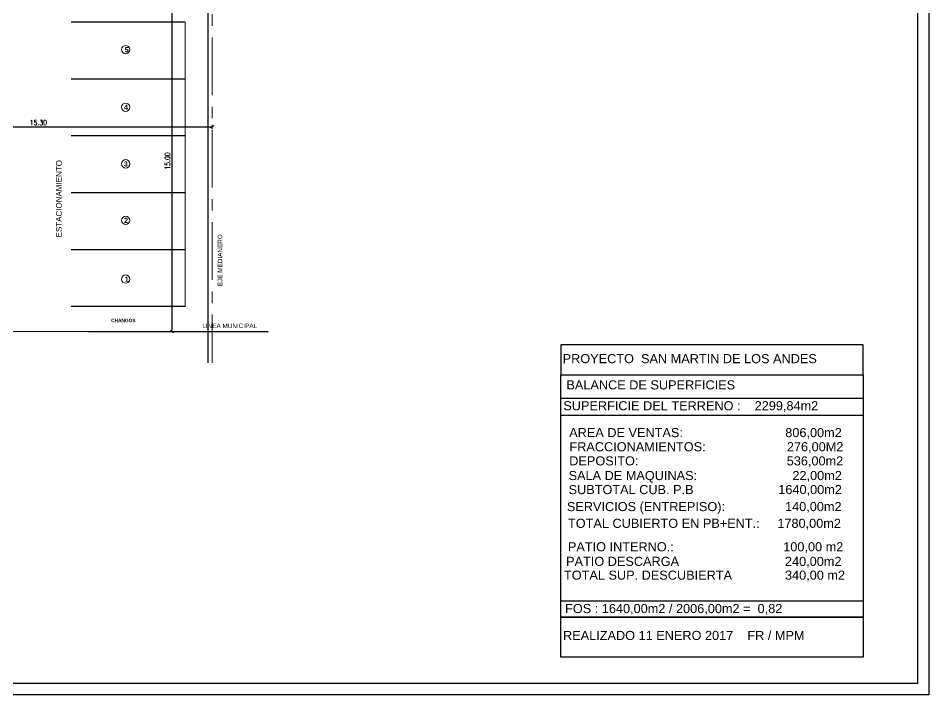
# Model space of a CAD drawing. Header units: millimetres. Extents: x 3657 to 4972, y 469 to 555.
# Drawn here: x 4931.73 to 4971.77, y 468.65 to 498.4 of the extents above; entities that cross this region are included whole.
import ezdxf

# ---------------------------------------------------------------- set-up
doc = ezdxf.new("R2010")
doc.units = ezdxf.units.MM
doc.linetypes.add('CENTRO', pattern=[50.8, 31.75, -6.35, 6.35, -6.35])
doc.layers.get('0').update_dxf_attribs({"color": 9})
doc.layers.get('Defpoints').update_dxf_attribs({"color": 9})
for name, color, linetype, lineweight in [('8-cota equipam.', 9, 'Continuous', 5), ('cotas', 9, 'Continuous', 9), ('eje', 9, 'CENTRO', 13)]:
    doc.layers.add(name, color=color, linetype=linetype, lineweight=lineweight)
doc.styles.add('Helvetica (bold)', font='')
doc.styles.add('ROMANS75', font='ROMANS.SHX', dxfattribs={"width": 0.75})
doc.styles.get("Standard").update_dxf_attribs({"font": 'arial.ttf', "height": 0.2})
doc.styles.add('swiss', font='swissel.ttf')
doc.styles.get('Helvetica (bold)').set_extended_font_data('Helvetica', bold=True)
doc.dimstyles.new('COTAS100', dxfattribs={"dimscale": 0.15, "dimtxt": 1.5, "dimasz": 0.4, "dimexe": 1, "dimexo": 0, "dimgap": 0.5, "dimtad": 1, "dimzin": 0, "dimdsep": 46, "dimtxsty": 'ROMANS75', "dimblk1": 'TICK', "dimblk2": 'TICK', "dimsah": 1, "dimcen": 1, "dimse1": 1, "dimse2": 1, "dimclrd": 256, "dimclre": 256, "dimclrt": 256, "dimaunit": 1, "dimadec": 0, "dimazin": 0, "dimtfac": 1, "dimtix": 1, "dimtmove": 2, "dimatfit": 3, "dimldrblk": 'TICK', "dimfxl": 1, "dimtolj": 1, "dimtzin": 0, "dimarcsym": 0})

# ---------------------------------------------------------------- blocks, each defined once
blk = doc.blocks.new('TICK')
at = {"color": 4}
blk.add_line((-1, -1), (1, 1), dxfattribs=at)
for p, q in [((-1, 0), (0, 0)), ((0, -1.5), (0, 1.5))]:
    blk.add_line(p, q)
blk = doc.blocks.new('*D112')
at = {"layer": 'cotas', "lineweight": -2, "transparency": 16777216}
blk.add_line((4938.479, 499.564), (4938.479, 484.684), dxfattribs=at)
at = {"layer": 'Defpoints', "color": 0, "transparency": 16777216}
for p in [(4938.479, 499.624), (4938.36, 484.624), (4938.479, 484.624)]:
    blk.add_point(p, dxfattribs=at)
at = {"layer": 'cotas', "lineweight": -2, "transparency": 16777216, "xscale": 0.06, "yscale": 0.06, "zscale": 0.06}
for p, rotation in [((4938.479, 499.624), 90), ((4938.479, 484.624), 270)]:
    blk.add_blockref('TICK', p, dxfattribs=dict(at, rotation=rotation))
at = {"layer": 'cotas', "transparency": 16777216, "insert": (4938.292, 492.124), "char_height": 0.225, "attachment_point": 5, "rotation": 90, "style": 'ROMANS75'}
blk.add_mtext('\\A1;15.00', dxfattribs=at)
blk = doc.blocks.new('*D113')
at = {"layer": 'cotas', "lineweight": -2, "transparency": 16777216}
blk.add_line((4925.024, 493.624), (4940.203, 493.624), dxfattribs=at)
at = {"layer": 'Defpoints', "color": 0, "transparency": 16777216}
for p in [(4924.964, 493.504), (4940.263, 493.624), (4940.263, 493.504)]:
    blk.add_point(p, dxfattribs=at)
at = {"layer": 'cotas', "lineweight": -2, "transparency": 16777216, "xscale": 0.06, "yscale": 0.06, "zscale": 0.06, "rotation": 180}
blk.add_blockref('TICK', (4924.964, 493.624), dxfattribs=at)
at = {"layer": 'cotas', "lineweight": -2, "transparency": 16777216, "xscale": 0.06, "yscale": 0.06, "zscale": 0.06}
blk.add_blockref('TICK', (4940.263, 493.624), dxfattribs=at)
at = {"layer": 'cotas', "transparency": 16777216, "insert": (4932.614, 493.811), "char_height": 0.225, "attachment_point": 5, "style": 'ROMANS75'}
blk.add_mtext('\\A1;15.30', dxfattribs=at)

msp = doc.modelspace()

# ---------------------------------------------------------------- linework, layer by layer
at = {"color": 9}
for p, q in [((4971.766, 539.021), (4971.766, 468.65)), ((4971.266, 538.521), (4971.266, 469.15)), ((4940.063, 534.824), (4940.063, 483.253)), ((4939.063, 498.224), (4934.063, 498.224)), ((4939.063, 495.724), (4934.063, 495.724)), ((4939.063, 493.224), (4934.063, 493.224)), ((4939.063, 490.724), (4934.063, 490.724)), ((4939.063, 488.224), (4934.063, 488.224)), ((4939.063, 485.724), (4934.063, 485.724)), ((4934.813, 484.624), (4942.713, 484.624)), ((4968.895, 472.07), (4968.895, 482.713)), ((4955.591, 481.693), (4968.895, 481.693)), ((4955.591, 480.949), (4968.895, 480.949)), ((4955.591, 472.778), (4968.895, 472.778)), ((4971.266, 469.15), (4865.384, 469.15)), ((4971.766, 468.65), (4864.884, 468.65))]:
    msp.add_line(p, q, dxfattribs=at)
for points in [[(4955.591, 482.713), (4968.886, 482.713), (4968.886, 484.036), (4955.591, 484.036)], [(4955.591, 472.07), (4968.881, 472.07), (4968.881, 470.311), (4955.591, 470.311)]]:
    msp.add_lwpolyline(points, close=True, dxfattribs=at)
msp.add_lwpolyline([(4968.895, 472.07), (4955.591, 472.07), (4955.591, 482.713), (4968.895, 482.713)], dxfattribs=at)
at = {"layer": 'cotas', "color": 9}
msp.add_line((4939.063, 485.724), (4939.063, 498.224), dxfattribs=at)
msp.add_lwpolyline([(4923.764, 484.624), (4940.263, 484.624)], dxfattribs=at)
for centre in [(4936.452, 497.024), (4936.452, 494.489), (4936.452, 491.998), (4936.452, 489.515), (4936.452, 486.929)]:
    msp.add_circle(centre, 0.184, dxfattribs=at)
at = {"layer": 'eje', "color": 9, "ltscale": 0.08}
msp.add_line((4940.263, 538.2), (4940.263, 483.253), dxfattribs=at)
at = {"layer": 'eje', "color": 9}
msp.add_line((4942.713, 484.624), (4940.263, 484.624), dxfattribs=at)

# ---------------------------------------------------------------- texts
at = {"color": 9}
msp.add_text('EJE MEDIANERO', height=0.2, rotation=90, dxfattribs=at).set_placement((4940.7, 486.621))
msp.add_text('LINEA MUNICIPAL', height=0.2, dxfattribs=at).set_placement((4939.825, 484.775))
at = {"color": 9, "style": 'swiss'}
for s, p in [('SUPERFICIE DEL TERRENO :    2299,84m2', (4955.697, 481.161)), ('REALIZADO 11 ENERO 2017    FR / MPM', (4955.684, 471.06))]:
    msp.add_text(s, height=0.4, dxfattribs=at).set_placement(p)
at = {"color": 9, "insert": (4955.667, 483.633), "char_height": 0.4, "attachment_point": 1}
msp.add_mtext_dynamic_manual_height_columns('PROYECTO  SAN MARTIN DE LOS ANDES', width=105.59313, gutter_width=12.5, heights=[0], dxfattribs=at)
at = {"color": 9, "char_height": 0.4, "width": 43.27872, "attachment_point": 1, "style": 'swiss'}
for s, insert in [('{\\fArial|b0|i0|c0|p34;BALANCE DE SUPERFICIES}', (4955.832, 482.479)), ('{\\fArial|b0|i0|c0|p34;AREA DE VENTAS:                             806,00m2}', (4955.955, 480.38)), ('{\\fArial|b0|i0|c0|p34;FRACCIONAMIENTOS:                       276,00M2}', (4955.965, 479.758)), ('{\\fArial|b0|i0|c0|p34;DEPOSITO:                                          536,00m2}', (4955.957, 479.137)), ('{\\fArial|b0|i0|c0|p34;SALA DE MAQUINAS:                           22,00m2}', (4955.928, 478.492)), ('{\\fArial|b0|i0|c0|p34;SUBTOTAL CUB. P.B                        1640,00m2}', (4955.928, 477.874)), ('{\\fArial|b0|i0|c0|p34;SERVICIOS (ENTREPISO):                 140,00m2}', (4955.853, 477.127)), ('{\\fArial|b0|i0|c0|p34;TOTAL CUBIERTO EN PB+ENT.:     1780,00m2}', (4955.902, 476.391)), ('{\\fArial|b0|i0|c0|p34;PATIO INTERNO.:                               100,00 m2}', (4955.898, 475.36)), ('{\\fArial|b0|i0|c0|p34;PATIO DESCARGA                              240,00m2}', (4955.818, 474.718)), ('{\\fArial|b0|i0|c0|p34;TOTAL SUP. DESCUBIERTA               340,00 m2}', (4955.726, 474.111)), ('{\\fArial|b0|i0|c0|p34;FOS : 1640,00m2 / 2006,00m2 =  0,82}', (4955.775, 472.643))]:
    msp.add_mtext(s, dxfattribs=dict(at, insert=insert))
at = {"layer": '8-cota equipam.', "color": 9, "lineweight": 0, "style": 'Helvetica (bold)'}
for s, height, p in [('5', 0.225, (4936.411, 496.908)), ('4', 0.225, (4936.375, 494.373)), ('3', 0.225, (4936.372, 491.882)), ('2', 0.225, (4936.381, 489.399)), ('1', 0.225, (4936.411, 486.813)), ('CHANGOS', 0.1499, (4935.814, 485.035))]:
    msp.add_text(s, height=height, dxfattribs=at).set_placement(p)
at = {"layer": 'cotas', "color": 9}
msp.add_text('ESTACIONAMIENTO', height=0.252, rotation=90, dxfattribs=at).set_placement((4933.642, 488.762))

# ---------------------------------------------------------------- dimensions: what is measured, and where the dimension line sits
dim = msp.add_linear_dim(base=(4938.479, 484.624), p1=(4938.479, 499.624), p2=(4938.36, 484.624), angle=90, dimstyle='COTAS100', dxfattribs=at)
dim.commit()
dim.dimension.update_dxf_attribs({"geometry": '*D112', "text_midpoint": (4938.292, 492.124)})
dim = msp.add_linear_dim(base=(4940.263, 493.624), p1=(4924.964, 493.504), p2=(4940.263, 493.504), dimstyle='COTAS100', dxfattribs=at)
dim.commit()
dim.dimension.update_dxf_attribs({"geometry": '*D113', "text_midpoint": (4932.614, 493.811)})

doc.saveas('drawing.dxf')
